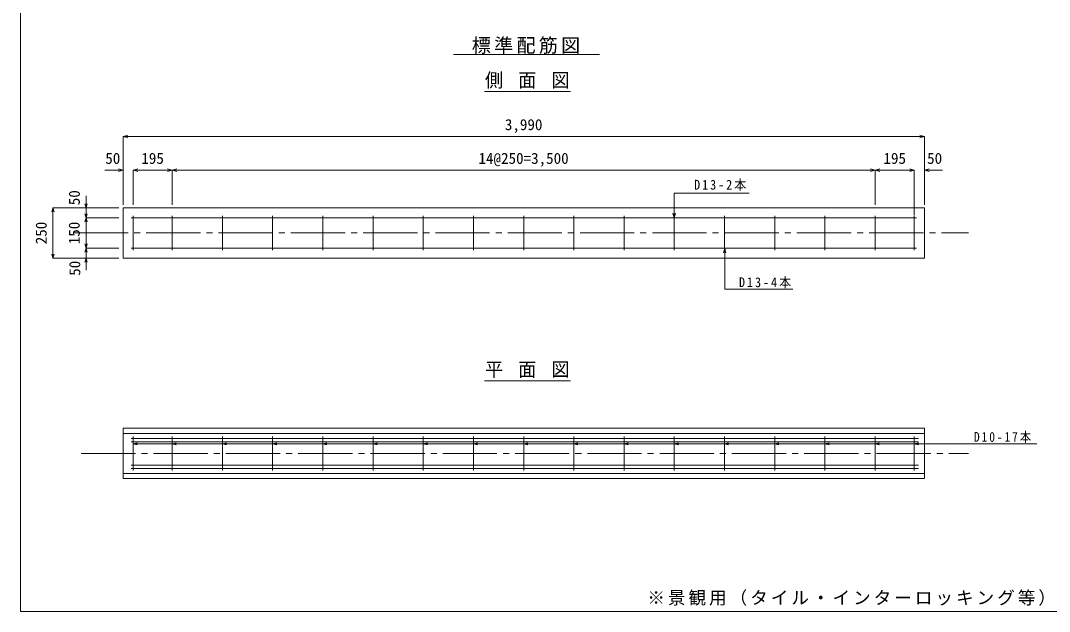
# Model space of a CAD drawing. Units: millimetres on the paper, enlarged 10 times, with parts at other scales. Extents: x -1400 to 1400, y -980 to 3300.
# Drawn here: x -1400 to 308, y -980 to 0 of the extents above; entities that cross this region are included whole.
import ezdxf
from ezdxf.enums import TextEntityAlignment as Align

# ---------------------------------------------------------------- set-up
doc = ezdxf.new("R2010")
doc.units = ezdxf.units.MM
doc.header["$LTSCALE"] = 10
doc.linetypes.add('CHAIN2', pattern=[12, 9, -1, 1, -1])
for name, color, linetype, lineweight in [('0-1_ブロック', 7, 'Continuous', 9), ('2-1', 7, 'Continuous', 9), ('2-2', 4, 'Continuous', 9), ('2-3', 4, 'Continuous', 9), ('2-5', 7, 'Continuous', 9), ('2-6', 4, 'Continuous', 9)]:
    doc.layers.add(name, color=color, linetype=linetype, lineweight=lineweight)
doc.styles.add('ＭＳ ゴシック', font='')
doc.styles.get('ＭＳ ゴシック').set_extended_font_data('MS Gothic')

msp = doc.modelspace()

# ---------------------------------------------------------------- linework, layer by layer
at = {"layer": '0-1_ブロック', "color": 5}
msp.add_line((-1400, 980), (-1400, -980), dxfattribs=at)
msp.add_lwpolyline([(-1400, -980), (1400, -980), (1400, 980)], dxfattribs=at)
at = {"layer": '2-1', "color": 3}
for p, q in [((-1229.98, -310.59), (-1229.98, -393.93)), ((-1229.98, -310.59), (100.02, -310.59)), ((100.02, -310.59), (100.02, -393.93)), ((-1229.98, -393.93), (100.02, -393.93)), ((-1229.98, -676.3), (-1229.98, -759.64)), ((-1229.98, -676.3), (100.02, -676.3)), ((100.02, -676.3), (100.02, -759.64)), ((-1229.98, -684.64), (100.02, -684.64)), ((-1229.98, -751.3), (100.02, -751.3)), ((-1229.98, -759.64), (100.02, -759.64))]:
    msp.add_line(p, q, dxfattribs=at)
at = {"layer": '2-1', "linetype": 'CHAIN2'}
for p, q in [((-1311.47, -352.26), (173.36, -352.26)), ((-1299.3, -717.97), (173.36, -717.97))]:
    msp.add_line(p, q, dxfattribs=at)
at = {"layer": '2-2'}
for p, q in [((-1229.98, -192.26), (-1222.25, -190.19)), ((100.02, -192.26), (-1229.98, -192.26)), ((-1229.98, -192.26), (-1222.25, -194.33)), ((-1229.98, -192.26), (-1229.98, -248.17)), ((100.02, -192.26), (92.3, -190.19)), ((100.02, -192.26), (92.3, -194.33)), ((100.02, -192.26), (100.02, -248.17)), ((-1229.98, -248.17), (-1259.98, -248.17)), ((-1229.98, -248.17), (-1237.7, -246.1)), ((-1229.98, -248.17), (-1237.7, -250.24)), ((-1229.98, -248.17), (-1229.98, -305.42)), ((-1213.31, -248.17), (-1205.58, -246.1)), ((-1213.31, -248.17), (-1183.31, -248.17)), ((-1213.31, -248.17), (-1205.58, -250.24)), ((-1213.31, -248.17), (-1213.31, -305.42)), ((-1148.31, -248.17), (-1178.31, -248.17)), ((-1148.31, -248.17), (-1156.04, -246.1)), ((-1148.31, -248.17), (-1156.04, -250.24)), ((-1148.31, -248.17), (-1140.58, -246.1)), ((-1148.31, -248.17), (-1118.31, -248.17)), ((-1148.31, -248.17), (-1148.31, -305.42)), ((-1148.31, -248.17), (18.36, -248.17)), ((18.36, -248.17), (-11.64, -248.17)), ((18.36, -248.17), (10.63, -246.1)), ((18.36, -248.17), (10.63, -250.24)), ((18.36, -248.17), (26.08, -246.1)), ((18.36, -248.17), (48.36, -248.17)), ((18.36, -248.17), (26.08, -250.24)), ((18.36, -248.17), (18.36, -305.42)), ((18.36, -248.17), (83.36, -248.17)), ((83.36, -248.17), (53.36, -248.17)), ((83.36, -248.17), (75.63, -246.1)), ((83.36, -248.17), (75.63, -250.24)), ((83.36, -248.17), (83.36, -305.42)), ((100.02, -248.17), (107.75, -246.1)), ((100.02, -248.17), (130.02, -248.17)), ((100.02, -248.17), (107.75, -250.24)), ((100.02, -248.17), (100.02, -305.42))]:
    msp.add_line(p, q, dxfattribs=at)
msp.add_lwpolyline([(-1213.31, -248.17), (-1148.31, -248.17), (-1140.58, -250.24)], dxfattribs=at)
at = {"layer": '2-3', "color": 7}
for p, q in [((-315.18, -286.2), (-190.69, -286.2)), ((-315.18, -327.26), (-315.18, -286.2)), ((-315.18, -327.26), (-317.25, -319.53)), ((-315.18, -327.26), (-313.11, -319.53)), ((-231.41, -377.26), (-233.48, -384.99)), ((-231.41, -377.26), (-231.41, -445.6)), ((-231.41, -377.26), (-229.34, -384.99)), ((-231.41, -445.6), (-118.55, -445.6))]:
    msp.add_line(p, q, dxfattribs=at)
at = {"layer": '2-3'}
msp.add_line((83.36, -275.27), (83.36, -322.5), dxfattribs=at)
at = {"layer": '2-3', "color": 2}
for p, q in [((-1213.31, -323.93), (-1213.31, -380.59)), ((-1148.31, -323.93), (-1148.31, -380.59)), ((-1064.98, -323.93), (-1064.98, -380.59)), ((-981.64, -323.93), (-981.64, -380.59)), ((-898.31, -323.93), (-898.31, -380.59)), ((-814.98, -323.93), (-814.98, -380.59)), ((-731.64, -323.93), (-731.64, -380.59)), ((-648.31, -323.93), (-648.31, -380.59)), ((-564.98, -323.93), (-564.98, -380.59)), ((-481.64, -323.93), (-481.64, -380.59)), ((-398.31, -323.93), (-398.31, -380.59)), ((-314.98, -323.93), (-314.98, -380.59)), ((-231.64, -323.93), (-231.64, -380.59)), ((-148.31, -323.93), (-148.31, -380.59)), ((-64.98, -323.93), (-64.98, -380.59)), ((18.36, -323.93), (18.36, -380.59)), ((83.36, -323.93), (83.36, -380.59)), ((-1216.64, -327.26), (86.69, -327.26)), ((-1216.64, -377.26), (86.69, -377.26)), ((-1216.64, -692.97), (90.02, -692.97)), ((-1216.64, -698.64), (90.02, -698.64)), ((-1213.31, -689.64), (-1213.31, -746.3)), ((-1148.31, -689.64), (-1148.31, -746.3)), ((-1064.98, -689.64), (-1064.98, -746.3)), ((-981.64, -689.64), (-981.64, -746.3)), ((-898.31, -689.64), (-898.31, -746.3)), ((-814.98, -689.64), (-814.98, -746.3)), ((-731.64, -689.64), (-731.64, -746.3)), ((-648.31, -689.64), (-648.31, -746.3)), ((-564.98, -689.64), (-564.98, -746.3)), ((-481.64, -689.64), (-481.64, -746.3)), ((-398.31, -689.64), (-398.31, -746.3)), ((-314.98, -689.64), (-314.98, -746.3)), ((-231.64, -689.64), (-231.64, -746.3)), ((-148.31, -689.64), (-148.31, -746.3)), ((-64.98, -689.64), (-64.98, -746.3)), ((18.36, -689.64), (18.36, -746.3)), ((83.36, -689.64), (83.36, -746.3)), ((-1216.64, -737.3), (90.02, -737.3)), ((-1216.64, -742.97), (90.02, -742.97))]:
    msp.add_line(p, q, dxfattribs=at)
at = {"layer": '2-5'}
for p, q in [((-1213.31, -702.13), (-1206.55, -700.32)), ((-1213.31, -702.13), (286.7, -702.13)), ((-1213.31, -702.13), (-1206.55, -703.95)), ((-1148.31, -702.13), (-1141.55, -700.32)), ((-1148.31, -702.13), (-1141.55, -703.95)), ((-1064.98, -702.13), (-1058.21, -700.32)), ((-1064.98, -702.13), (-1058.21, -703.95)), ((-981.64, -702.13), (-974.88, -700.32)), ((-981.64, -702.13), (-974.88, -703.95)), ((-898.31, -702.13), (-891.55, -700.32)), ((-898.31, -702.13), (-891.55, -703.95)), ((-814.98, -702.13), (-808.21, -700.32)), ((-814.98, -702.13), (-808.21, -703.95)), ((-731.64, -702.13), (-724.88, -700.32)), ((-731.64, -702.13), (-724.88, -703.95)), ((-648.31, -702.13), (-641.55, -700.32)), ((-648.31, -702.13), (-641.55, -703.95)), ((-564.98, -702.13), (-558.21, -700.32)), ((-564.98, -702.13), (-558.21, -703.95)), ((-481.64, -702.13), (-474.88, -700.32)), ((-481.64, -702.13), (-474.88, -703.95)), ((-398.31, -702.13), (-391.55, -700.32)), ((-398.31, -702.13), (-391.55, -703.95)), ((-314.98, -702.13), (-308.21, -700.32)), ((-314.98, -702.13), (-308.21, -703.95)), ((-231.64, -702.13), (-224.88, -700.32)), ((-231.64, -702.13), (-224.88, -703.95)), ((-148.31, -702.13), (-141.55, -700.32)), ((-148.31, -702.13), (-141.55, -703.95)), ((-64.98, -702.13), (-58.21, -700.32)), ((-64.98, -702.13), (-58.21, -703.95)), ((18.36, -702.13), (25.12, -700.32)), ((18.36, -702.13), (25.12, -703.95)), ((83.36, -702.13), (90.12, -700.32)), ((83.36, -702.13), (90.12, -703.95))]:
    msp.add_line(p, q, dxfattribs=at)
at = {"layer": '2-6', "color": 3}
for p, q in [((-681.6, -56.21), (-439.38, -56.21)), ((-630.03, -117.64), (-487.48, -117.64)), ((-630.03, -597.31), (-487.48, -597.31))]:
    msp.add_line(p, q, dxfattribs=at)
at = {"layer": '2-6'}
for p, q in [((-1291.33, -310.59), (-1293.14, -303.83)), ((-1291.33, -310.59), (-1291.33, -290.59)), ((-1291.33, -310.59), (-1289.52, -303.83)), ((-1291.33, -327.26), (-1291.33, -307.26)), ((-1346.2, -310.59), (-1348.02, -317.36)), ((-1346.2, -310.59), (-1346.2, -393.93)), ((-1346.2, -310.59), (-1344.39, -317.36)), ((-1346.2, -310.59), (-1291.33, -310.59)), ((-1291.33, -327.26), (-1293.14, -320.5)), ((-1291.33, -327.26), (-1291.33, -310.59)), ((-1291.33, -310.59), (-1237.07, -310.59)), ((-1291.33, -327.26), (-1289.52, -320.5)), ((-1291.33, -327.26), (-1293.14, -334.02)), ((-1291.33, -327.26), (-1237.07, -327.26)), ((-1291.33, -327.26), (-1289.52, -334.02)), ((-1291.33, -377.26), (-1291.33, -327.26)), ((-1291.33, -327.26), (-1291.33, -347.26)), ((-1291.33, -377.26), (-1291.33, -357.26)), ((-1291.33, -377.26), (-1293.14, -370.5)), ((-1291.33, -377.26), (-1289.52, -370.5)), ((-1346.2, -393.93), (-1348.02, -387.17)), ((-1346.2, -393.93), (-1344.39, -387.17)), ((-1291.33, -377.26), (-1293.14, -384.02)), ((-1291.33, -393.93), (-1291.33, -377.26)), ((-1291.33, -377.26), (-1237.07, -377.26)), ((-1291.33, -377.26), (-1291.33, -397.26)), ((-1291.33, -377.26), (-1289.52, -384.02)), ((-1346.2, -393.93), (-1291.33, -393.93)), ((-1291.33, -393.93), (-1293.14, -400.69)), ((-1291.33, -393.93), (-1291.33, -413.93)), ((-1291.33, -393.93), (-1289.52, -400.69)), ((-1291.33, -393.93), (-1237.07, -393.93))]:
    msp.add_line(p, q, dxfattribs=at)

# ---------------------------------------------------------------- texts
at = {"layer": '0-1_ブロック', "insert": (-359.75, -970.83), "char_height": 21.4, "attachment_point": 7, "style": 'ＭＳ ゴシック'}
msp.add_mtext('\\T1.17;※景観用（タイル・インターロッキング等）', dxfattribs=at)
at = {"layer": '2-2', "style": 'ＭＳ ゴシック'}
for s, p in [('3,990', (-596.23, -187.26)), ('50', (-1259.41, -243.17)), ('195', (-1199.56, -243.17)), ('14@250=3,500', (-639.98, -243.17)), ('195', (32.11, -243.17)), ('50', (104.59, -243.17))]:
    msp.add_text(s, height=18.33, dxfattribs=at).set_placement(p, align=Align.BOTTOM_LEFT)
at = {"layer": '2-5', "char_height": 16.34, "attachment_point": 7, "style": 'ＭＳ ゴシック'}
for s, insert in [('\\T1.33;\\W0.9;D13-2本', (-282.13, -282.22)), ('\\T1.33;\\W0.9;D13-4本', (-207.66, -443.94)), ('\\T1.34;\\W0.85;D10-17本', (182.39, -700.49))]:
    msp.add_mtext(s, dxfattribs=dict(at, insert=insert))
at = {"layer": '2-6', "style": 'ＭＳ ゴシック'}
for s, p in [('50', (-1296.17, -306.28)), ('250', (-1351.2, -371.01)), ('150', (-1296.33, -371.01)), ('50', (-1295.46, -423.3))]:
    msp.add_text(s, height=18.33, rotation=90, dxfattribs=at).set_placement(p, align=Align.BOTTOM_LEFT)
at = {"layer": '2-6', "color": 7, "char_height": 23.23, "attachment_point": 7, "style": 'ＭＳ ゴシック'}
for s, insert in [('\\T1.17;標準配筋図', (-651.12, -55.38)), ('\\T1.22;\\W0.95;側\\~面\\~図', (-629.17, -112.94)), ('\\T1.22;\\W0.95;平\\~面\\~図', (-629.17, -592.61))]:
    msp.add_mtext(s, dxfattribs=dict(at, insert=insert))

doc.saveas('drawing.dxf')
